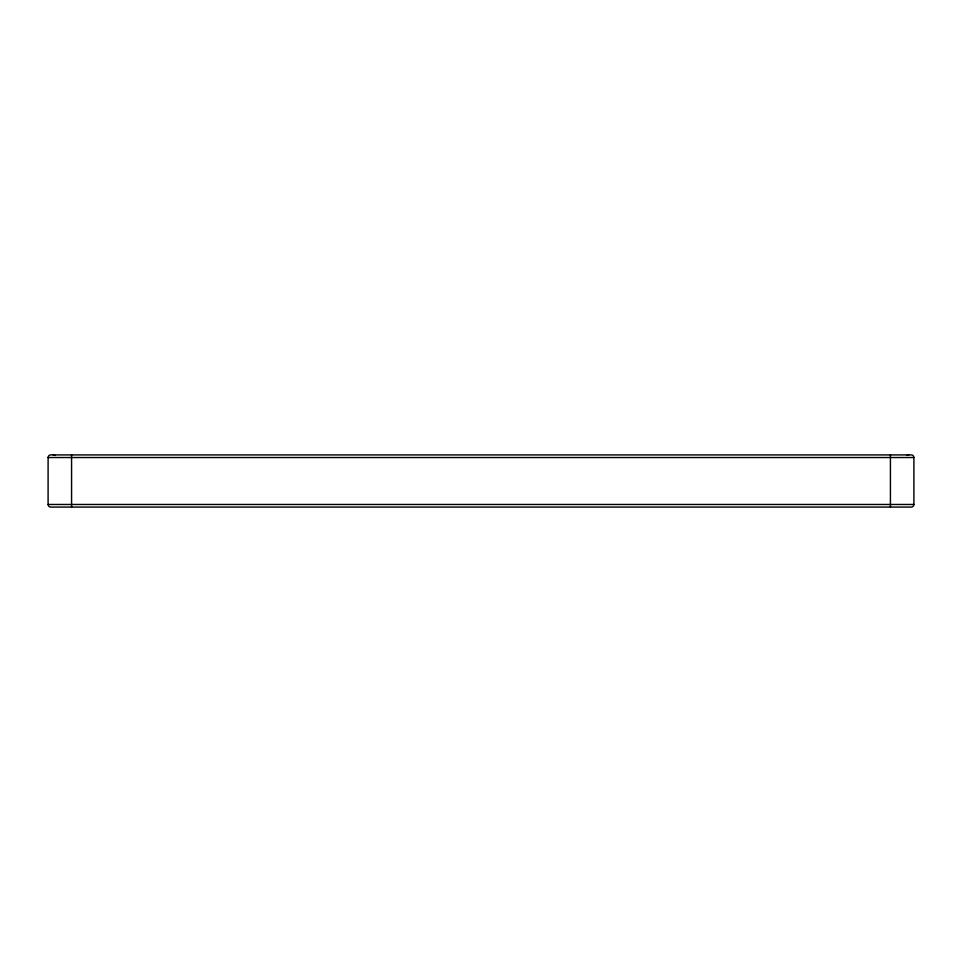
<?xml version="1.0" encoding="UTF-8"?>
<svg xmlns="http://www.w3.org/2000/svg" width="962" height="962" viewBox="0 0 962 962"><rect width="100%" height="100%" fill="white"/><g stroke="black" fill="none" stroke-linecap="round" stroke-linejoin="round"><path stroke-width="1.44" d="M48.1 457.527L913.9 457.527L913.9 504.473A2.609 2.609 0 0 1 911.291 507.082L50.709 507.082A2.609 2.609 0 0 1 48.1 504.473L48.1 457.527A2.609 2.609 0 0 1 50.709 454.918L911.291 454.918A2.609 2.609 0 0 1 913.9 457.527M48.1 504.473L913.9 504.473M890.427 454.93L890.427 507.07M71.573 454.93L71.573 507.07M53.319 454.918A2.609 2.609 0 0 1 54.954 455.507M907.046 455.507A2.609 2.609 0 0 1 908.681 454.918"/></g></svg>
